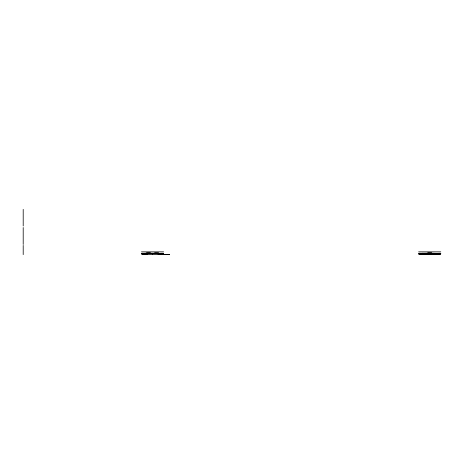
<?xml version="1.0" encoding="UTF-8"?>
<svg xmlns="http://www.w3.org/2000/svg" width="464" height="464" viewBox="0 0 464 464"><rect width="100%" height="100%" fill="white"/><g stroke="black" fill="none" stroke-linecap="round" stroke-linejoin="round"><path stroke-width="0.7" d="M141.456 253.327L143.306 253.251M418.627 253.327L420.477 253.251M141.456 251.865L163.63 251.865M418.627 251.865L440.8 251.865M146.45 252.973L150.51 252.973M154.576 252.973L158.642 252.973M427.68 252.973L431.746 252.973M146.45 253.158L150.51 253.158M154.576 253.158L158.642 253.158M427.68 253.158L431.746 253.158M141.456 253.489L163.63 253.327M418.627 253.489L440.8 253.327M147.001 253.709L158.091 253.709M142.106 254.081L147.488 254.081M158.328 254.081L162.986 254.081M418.975 254.081L440.371 254.081M158.091 254.452L167.324 254.452M141.619 254.637L167.324 254.637M418.789 254.637L440.638 254.637M438.95 253.251L440.8 253.489M161.785 253.251L163.63 253.489M152.546 253.709L152.546 254.637M23.2 209.363L23.2 225.997M23.2 227.517L23.2 244.47M23.2 245.398L23.2 254.637M145.017 253.251L142.384 253.489A220.992 220.992 0 0 1 162.707 253.489L145.017 253.251M422.182 253.251L419.549 253.489A220.992 220.992 0 0 1 439.878 253.489L422.182 253.251M169.638 254.452L167.794 254.637L169.638 254.452"/></g></svg>
